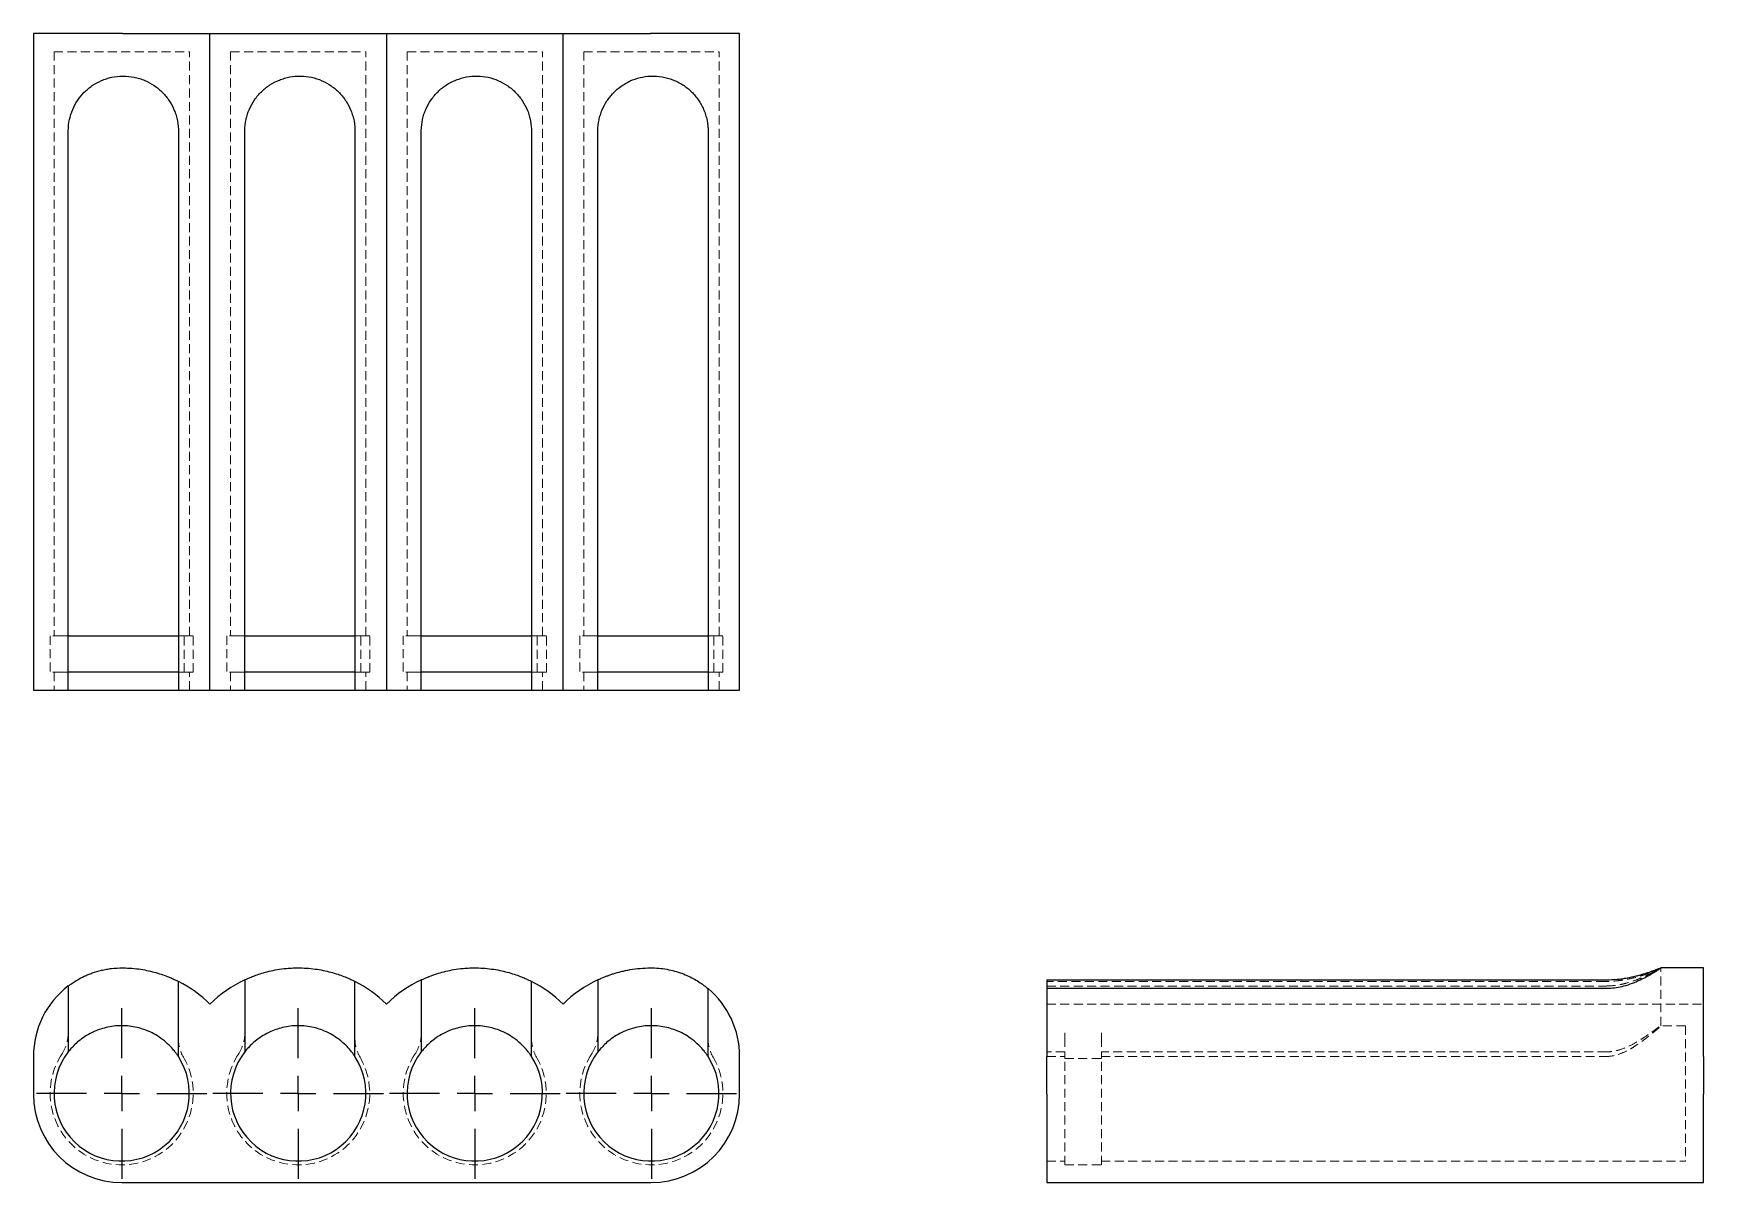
# Model space of a CAD drawing. Header units: millimetres. Extents: x 33 to 269, y 42 to 204.
import ezdxf

# ---------------------------------------------------------------- set-up
doc = ezdxf.new("R2010")
doc.units = ezdxf.units.MM
doc.linetypes.add('HIDDEN', pattern=[1.905, 1.27, -0.635])
doc.layers.add('10', color=7, linetype='Continuous')

# ---------------------------------------------------------------- blocks, each defined once
blk = doc.blocks.new('SW_CENTERMARKSYMBOL_0')
at = {"layer": '10', "color": 0}
for p, q in [((0, 5), (0, 12.08)), ((0, 0), (0, 2.5)), ((-5, 0), (-12.08, 0)), ((0, 0), (-2.5, 0)), ((0, 0), (0, -2.5)), ((0, 0), (2.5, 0)), ((5, 0), (12.08, 0)), ((0, -5), (0, -12.08))]:
    blk.add_line(p, q, dxfattribs=at)
blk = doc.blocks.new('SW_CENTERMARKSYMBOL_1')
at = {"layer": '10', "color": 0}
for p, q in [((0, 5), (0, 12.08)), ((0, 0), (0, 2.5)), ((-5, 0), (-12.08, 0)), ((0, 0), (-2.5, 0)), ((0, 0), (0, -2.5)), ((0, 0), (2.5, 0)), ((5, 0), (12.08, 0)), ((0, -5), (0, -12.08))]:
    blk.add_line(p, q, dxfattribs=at)
blk = doc.blocks.new('SW_CENTERMARKSYMBOL_2')
at = {"layer": '10', "color": 0}
for p, q in [((0, 5), (0, 12.08)), ((0, 0), (0, 2.5)), ((-5, 0), (-12.08, 0)), ((0, 0), (-2.5, 0)), ((0, 0), (0, -2.5)), ((0, 0), (2.5, 0)), ((5, 0), (12.08, 0)), ((0, -5), (0, -12.08))]:
    blk.add_line(p, q, dxfattribs=at)
blk = doc.blocks.new('SW_CENTERMARKSYMBOL_3')
at = {"layer": '10', "color": 0}
for p, q in [((0, 5), (0, 12.08)), ((0, 0), (0, 2.5)), ((-5, 0), (-12.08, 0)), ((0, 0), (-2.5, 0)), ((0, 0), (0, -2.5)), ((0, 0), (2.5, 0)), ((5, 0), (12.08, 0)), ((0, -5), (0, -12.08))]:
    blk.add_line(p, q, dxfattribs=at)

msp = doc.modelspace()

# ---------------------------------------------------------------- linework, layer by layer
at = {"color": 7, "linetype": 'Continuous', "lineweight": 25}
for p, q in [((33, 204.5), (33, 111.5)), ((45.62, 204.5), (33, 204.5)), ((45.62, 204.5), (58, 204.5)), ((58, 111.5), (58, 204.5)), ((58, 204.5), (83, 204.5)), ((83, 204.5), (83, 111.5)), ((83, 204.5), (108, 204.5)), ((108, 111.5), (108, 204.5)), ((108, 204.5), (120.38, 204.5)), ((133, 204.5), (120.38, 204.5)), ((133, 111.5), (133, 204.5)), ((37.93, 111.5), (37.93, 190.76)), ((53.53, 190.55), (53.53, 111.5)), ((62.93, 111.5), (62.93, 190.76)), ((78.53, 190.55), (78.53, 111.5)), ((87.93, 111.5), (87.93, 190.76)), ((103.53, 190.55), (103.53, 111.5)), ((112.93, 111.5), (112.93, 190.76)), ((128.53, 190.55), (128.53, 111.5)), ((37.93, 119.22), (53.53, 119.22)), ((62.93, 119.22), (78.53, 119.22)), ((87.93, 119.22), (103.53, 119.22)), ((112.93, 119.22), (128.53, 119.22)), ((53.53, 114.05), (37.93, 114.05)), ((78.53, 114.05), (62.93, 114.05)), ((103.53, 114.05), (87.93, 114.05)), ((128.53, 114.05), (112.93, 114.05)), ((33, 111.5), (37.93, 111.5)), ((37.93, 111.5), (53.53, 111.5)), ((53.53, 111.5), (58, 111.5)), ((58, 111.5), (62.93, 111.5)), ((62.93, 111.5), (78.53, 111.5)), ((78.53, 111.5), (83, 111.5)), ((83, 111.5), (87.93, 111.5)), ((87.93, 111.5), (103.53, 111.5)), ((103.53, 111.5), (108, 111.5)), ((108, 111.5), (112.93, 111.5)), ((112.93, 111.5), (128.53, 111.5)), ((128.53, 111.5), (133, 111.5)), ((269.5, 72.2), (263.44, 72.2)), ((269.5, 72.2), (263.45, 72.2)), ((269.5, 59.67), (269.5, 72.2)), ((269.5, 72.2), (269.5, 72.2)), ((37.93, 69.63), (37.93, 60.3)), ((53.53, 59.65), (53.53, 70.28)), ((62.93, 70.51), (62.93, 60.3)), ((78.53, 59.65), (78.53, 70.28)), ((87.93, 70.51), (87.93, 60.3)), ((103.53, 59.65), (103.53, 70.28)), ((112.93, 70.51), (112.93, 60.3)), ((128.53, 59.65), (128.53, 69.26)), ((176.5, 70.51), (255.76, 70.51)), ((176.5, 70.51), (176.5, 69.26)), ((176.5, 69.26), (176.5, 59.67)), ((255.55, 69.26), (176.5, 69.26)), ((33, 59.67), (33, 54.33)), ((133, 54.33), (133, 59.67)), ((176.5, 54.33), (176.5, 59.67)), ((269.5, 59.67), (269.5, 54.33)), ((176.5, 54.33), (176.5, 41.8)), ((269.5, 41.8), (269.5, 54.33)), ((45.53, 41.8), (120.47, 41.8)), ((176.5, 41.8), (269.5, 41.8))]:
    msp.add_line(p, q, dxfattribs=at)
at = {"color": 7, "linetype": 'HIDDEN', "lineweight": 18}
for p, q in [((35.92, 201.91), (55.08, 201.91)), ((35.92, 201.91), (35.92, 119.22)), ((55.08, 119.22), (55.08, 201.91)), ((60.92, 201.91), (80.08, 201.91)), ((60.92, 201.91), (60.92, 119.22)), ((80.08, 119.22), (80.08, 201.91)), ((85.92, 201.91), (105.08, 201.91)), ((85.92, 201.91), (85.92, 119.22)), ((105.08, 119.22), (105.08, 201.91)), ((110.92, 201.91), (130.08, 201.91)), ((110.92, 201.91), (110.92, 119.22)), ((130.08, 119.22), (130.08, 201.91)), ((37.02, 119.22), (35.37, 119.22)), ((35.37, 119.22), (35.37, 114.05)), ((37.02, 119.22), (37.93, 119.22)), ((53.53, 119.22), (54.34, 119.22)), ((54.34, 114.05), (54.34, 119.22)), ((55.63, 119.22), (54.34, 119.22)), ((55.63, 114.05), (55.63, 119.22)), ((62.02, 119.22), (60.37, 119.22)), ((60.37, 119.22), (60.37, 114.05)), ((62.02, 119.22), (62.93, 119.22)), ((78.53, 119.22), (79.34, 119.22)), ((79.34, 114.05), (79.34, 119.22)), ((80.63, 119.22), (79.34, 119.22)), ((80.63, 114.05), (80.63, 119.22)), ((87.02, 119.22), (85.37, 119.22)), ((85.37, 119.22), (85.37, 114.05)), ((87.02, 119.22), (87.93, 119.22)), ((103.53, 119.22), (104.34, 119.22)), ((104.34, 114.05), (104.34, 119.22)), ((105.63, 119.22), (104.34, 119.22)), ((105.63, 114.05), (105.63, 119.22)), ((112.02, 119.22), (110.37, 119.22)), ((110.37, 119.22), (110.37, 114.05)), ((112.02, 119.22), (112.93, 119.22)), ((128.53, 119.22), (129.34, 119.22)), ((129.34, 114.05), (129.34, 119.22)), ((130.63, 119.22), (129.34, 119.22)), ((130.63, 114.05), (130.63, 119.22)), ((37.02, 114.05), (35.37, 114.05)), ((35.92, 114.05), (35.92, 111.5)), ((37.93, 114.05), (37.02, 114.05)), ((53.53, 114.05), (54.34, 114.05)), ((55.63, 114.05), (54.34, 114.05)), ((55.08, 111.5), (55.08, 114.05)), ((62.02, 114.05), (60.37, 114.05)), ((60.92, 114.05), (60.92, 111.5)), ((62.93, 114.05), (62.02, 114.05)), ((78.53, 114.05), (79.34, 114.05)), ((80.63, 114.05), (79.34, 114.05)), ((80.08, 111.5), (80.08, 114.05)), ((87.02, 114.05), (85.37, 114.05)), ((85.92, 114.05), (85.92, 111.5)), ((87.93, 114.05), (87.02, 114.05)), ((103.53, 114.05), (104.34, 114.05)), ((105.63, 114.05), (104.34, 114.05)), ((105.08, 111.5), (105.08, 114.05)), ((112.02, 114.05), (110.37, 114.05)), ((110.92, 114.05), (110.92, 111.5)), ((112.93, 114.05), (112.02, 114.05)), ((128.53, 114.05), (129.34, 114.05)), ((130.63, 114.05), (129.34, 114.05)), ((130.08, 111.5), (130.08, 114.05)), ((263.46, 64), (263.46, 72.2)), ((53.53, 59.66), (53.53, 70.29)), ((78.53, 59.66), (78.53, 70.29)), ((103.53, 59.66), (103.53, 70.29)), ((128.53, 59.66), (128.53, 69.27)), ((255.55, 70.28), (176.5, 70.28)), ((176.5, 69.63), (255.76, 69.63)), ((176.5, 67.06), (269.5, 67.06)), ((266.91, 64.01), (263.44, 64.01)), ((263.46, 64), (263.44, 64)), ((263.46, 64), (263.44, 64)), ((263.46, 64), (263.44, 64)), ((266.91, 64.01), (266.91, 54.43)), ((179.05, 62.27), (179.05, 63.02)), ((179.05, 62.27), (179.05, 59.37)), ((184.22, 63.02), (184.22, 62.27)), ((184.22, 62.27), (184.22, 59.37)), ((179.05, 60.3), (176.5, 60.3)), ((176.5, 59.65), (179.05, 59.65)), ((179.05, 59.37), (184.22, 59.37)), ((179.05, 44.3), (179.05, 59.37)), ((255.76, 60.3), (184.22, 60.3)), ((184.22, 59.65), (255.55, 59.65)), ((184.22, 44.3), (184.22, 59.37)), ((266.91, 54.43), (266.91, 44.85)), ((176.5, 44.85), (179.05, 44.85)), ((179.05, 44.3), (184.22, 44.3)), ((184.22, 44.85), (266.91, 44.85))]:
    msp.add_line(p, q, dxfattribs=at)
at = {"color": 7, "linetype": 'Continuous', "lineweight": 25}
for centre, radius, start, end in [((45.53, 59.67), 12.53, 127.3289, 180), ((45.5, 54.43), 17.77, 45.2976, 63.1457), ((70.5, 54.43), 17.77, 115.201, 134.7024), ((70.5, 54.43), 17.77, 45.2976, 63.1457), ((95.5, 54.43), 17.77, 115.201, 134.7024), ((95.5, 54.43), 17.77, 45.2976, 63.1457), ((120.5, 54.43), 17.77, 115.201, 134.7024), ((120.47, 59.67), 12.53, 0, 49.973), ((45.5, 54.43), 9.58, 142.2055, 33.0356), ((70.5, 54.43), 9.58, 142.2055, 33.0356), ((95.5, 54.43), 9.58, 142.2055, 33.0356), ((120.5, 54.43), 9.58, 142.2055, 33.0356), ((45.53, 54.33), 12.53, 180, 270), ((120.47, 54.33), 12.53, 270, 0)]:
    msp.add_arc(centre, radius, start, end, dxfattribs=at)
at = {"color": 7, "linetype": 'HIDDEN', "lineweight": 18}
for centre, radius, start, end in [((32.36, 63.02), 5.57, 326.8138, 0), ((59.1, 62.27), 5.57, 180, 211.3792), ((57.36, 63.02), 5.57, 326.8138, 0), ((84.1, 62.27), 5.57, 180, 211.3792), ((82.36, 63.02), 5.57, 326.8138, 0), ((109.1, 62.27), 5.57, 180, 211.3792), ((107.36, 63.02), 5.57, 326.8138, 0), ((134.1, 62.27), 5.57, 180, 211.3792), ((45.5, 54.43), 10.13, 146.8138, 29.1759), ((70.5, 54.43), 10.13, 146.8138, 29.1759), ((95.5, 54.43), 10.13, 146.8138, 29.1759), ((120.5, 54.43), 10.13, 146.8138, 29.1759)]:
    msp.add_arc(centre, radius, start, end, dxfattribs=at)
at = {"color": 7, "linetype": 'Continuous', "lineweight": 25}
for points, knots in [([(37.93, 190.76), (37.94, 191.28), (38, 191.79), (38.21, 192.78), (38.37, 193.27), (38.76, 194.19), (38.99, 194.62), (39.55, 195.43), (39.86, 195.81), (40.37, 196.33), (40.55, 196.49), (40.93, 196.81), (41.13, 196.96), (41.74, 197.38), (42.17, 197.62), (42.86, 197.91), (43.1, 198), (43.58, 198.16), (43.83, 198.23), (44.58, 198.39), (45.09, 198.45), (45.62, 198.46)], [0, 0, 0, 0, 0.125, 0.125, 0.25, 0.25, 0.375, 0.375, 0.5, 0.5, 0.5625, 0.5625, 0.625, 0.625, 0.75, 0.75, 0.8125, 0.8125, 0.875, 0.875, 1, 1, 1, 1]), ([(45.73, 198.46), (46.26, 198.46), (46.77, 198.4), (47.54, 198.25), (47.79, 198.19), (48.28, 198.03), (48.53, 197.94), (49.24, 197.64), (49.69, 197.4), (50.32, 196.97), (50.53, 196.81), (50.92, 196.49), (51.11, 196.31), (51.46, 195.95), (51.63, 195.77), (51.95, 195.37), (52.1, 195.16), (52.52, 194.52), (52.76, 194.07), (53.05, 193.36), (53.13, 193.12), (53.28, 192.62), (53.34, 192.36), (53.49, 191.6), (53.53, 191.08), (53.53, 190.55)], [0, 0, 0, 0, 0.125, 0.125, 0.1875, 0.1875, 0.25, 0.25, 0.375, 0.375, 0.4375, 0.4375, 0.5, 0.5, 0.5625, 0.5625, 0.625, 0.625, 0.75, 0.75, 0.8125, 0.8125, 0.875, 0.875, 1, 1, 1, 1]), ([(62.93, 190.76), (62.94, 191.29), (63, 191.8), (63.16, 192.55), (63.23, 192.8), (63.38, 193.29), (63.48, 193.53), (63.78, 194.23), (64.02, 194.67), (64.46, 195.3), (64.61, 195.5), (64.94, 195.89), (65.11, 196.07), (65.65, 196.6), (66.05, 196.92), (66.9, 197.47), (67.35, 197.71), (68.06, 197.99), (68.3, 198.07), (68.8, 198.22), (69.05, 198.28), (69.82, 198.42), (70.34, 198.46), (71.38, 198.45), (71.89, 198.39), (72.89, 198.17), (73.38, 198.01), (74.32, 197.6), (74.76, 197.36), (75.38, 196.92), (75.58, 196.77), (75.97, 196.44), (76.15, 196.27), (76.5, 195.91), (76.67, 195.72), (76.98, 195.33), (77.13, 195.12), (77.54, 194.49), (77.78, 194.04), (78.06, 193.34), (78.14, 193.09), (78.29, 192.6), (78.35, 192.35), (78.49, 191.59), (78.53, 191.07), (78.53, 190.55)], [0, 0, 0, 0, 0.0625, 0.0625, 0.09375, 0.09375, 0.125, 0.125, 0.1875, 0.1875, 0.21875, 0.21875, 0.25, 0.25, 0.3125, 0.3125, 0.375, 0.375, 0.40625, 0.40625, 0.4375, 0.4375, 0.5, 0.5, 0.5625, 0.5625, 0.625, 0.625, 0.6875, 0.6875, 0.71875, 0.71875, 0.75, 0.75, 0.78125, 0.78125, 0.8125, 0.8125, 0.875, 0.875, 0.90625, 0.90625, 0.9375, 0.9375, 1, 1, 1, 1]), ([(87.93, 190.76), (87.94, 191.29), (88, 191.8), (88.16, 192.55), (88.23, 192.8), (88.38, 193.29), (88.48, 193.53), (88.78, 194.23), (89.02, 194.67), (89.46, 195.3), (89.61, 195.5), (89.94, 195.89), (90.11, 196.07), (90.65, 196.6), (91.05, 196.92), (91.9, 197.47), (92.35, 197.71), (93.06, 197.99), (93.3, 198.07), (93.8, 198.22), (94.05, 198.28), (94.82, 198.42), (95.34, 198.46), (96.38, 198.45), (96.89, 198.39), (97.89, 198.17), (98.38, 198.01), (99.32, 197.6), (99.76, 197.36), (100.38, 196.92), (100.58, 196.77), (100.97, 196.44), (101.15, 196.27), (101.5, 195.91), (101.67, 195.72), (101.98, 195.33), (102.13, 195.12), (102.54, 194.49), (102.78, 194.04), (103.06, 193.34), (103.14, 193.09), (103.29, 192.6), (103.35, 192.35), (103.49, 191.59), (103.53, 191.07), (103.53, 190.55)], [0, 0, 0, 0, 0.0625, 0.0625, 0.09375, 0.09375, 0.125, 0.125, 0.1875, 0.1875, 0.21875, 0.21875, 0.25, 0.25, 0.3125, 0.3125, 0.375, 0.375, 0.40625, 0.40625, 0.4375, 0.4375, 0.5, 0.5, 0.5625, 0.5625, 0.625, 0.625, 0.6875, 0.6875, 0.71875, 0.71875, 0.75, 0.75, 0.78125, 0.78125, 0.8125, 0.8125, 0.875, 0.875, 0.90625, 0.90625, 0.9375, 0.9375, 1, 1, 1, 1]), ([(112.93, 190.76), (112.94, 191.27), (112.99, 191.76), (113.14, 192.48), (113.21, 192.72), (113.35, 193.19), (113.44, 193.43), (113.72, 194.11), (113.95, 194.54), (114.35, 195.15), (114.49, 195.35), (114.8, 195.73), (114.96, 195.91), (115.47, 196.43), (115.83, 196.75), (116.43, 197.17), (116.64, 197.3), (117.07, 197.55), (117.28, 197.66), (117.95, 197.96), (118.42, 198.12), (119.39, 198.36), (119.88, 198.43), (120.38, 198.45)], [0, 0, 0, 0, 0.125, 0.125, 0.1875, 0.1875, 0.25, 0.25, 0.375, 0.375, 0.4375, 0.4375, 0.5, 0.5, 0.625, 0.625, 0.6875, 0.6875, 0.75, 0.75, 0.875, 0.875, 1, 1, 1, 1]), ([(120.38, 198.45), (120.94, 198.47), (121.48, 198.44), (122.28, 198.31), (122.54, 198.25), (123.06, 198.1), (123.32, 198.02), (123.81, 197.83), (124.05, 197.72), (124.52, 197.48), (124.75, 197.35), (125.41, 196.92), (125.81, 196.6), (126.54, 195.89), (126.87, 195.49), (127.45, 194.64), (127.7, 194.19), (128.01, 193.47), (128.1, 193.21), (128.26, 192.71), (128.33, 192.45), (128.48, 191.65), (128.54, 191.1), (128.53, 190.55)], [0, 0, 0, 0, 0.125, 0.125, 0.1875, 0.1875, 0.25, 0.25, 0.3125, 0.3125, 0.375, 0.375, 0.5, 0.5, 0.625, 0.625, 0.75, 0.75, 0.8125, 0.8125, 0.875, 0.875, 1, 1, 1, 1]), ([(37.93, 69.63), (37.94, 69.64), (38, 69.68), (38.21, 69.84), (38.37, 69.95), (38.76, 70.21), (38.99, 70.36), (39.55, 70.68), (39.86, 70.85), (40.37, 71.09), (40.55, 71.17), (40.93, 71.33), (41.13, 71.4), (41.74, 71.62), (42.17, 71.75), (42.86, 71.91), (43.1, 71.96), (43.58, 72.05), (43.83, 72.09), (44.58, 72.17), (45.09, 72.2), (45.62, 72.2)], [0, 0, 0, 0, 0.125, 0.125, 0.25, 0.25, 0.375, 0.375, 0.5, 0.5, 0.5625, 0.5625, 0.625, 0.625, 0.75, 0.75, 0.8125, 0.8125, 0.875, 0.875, 1, 1, 1, 1]), ([(45.73, 72.2), (46.14, 72.19), (46.98, 72.16), (48.19, 72.01), (49.33, 71.79), (50.39, 71.53), (51.34, 71.22), (52.17, 70.91), (52.84, 70.62), (53.27, 70.41), (53.49, 70.3), (53.51, 70.29), (53.52, 70.29)], [0, 0, 0, 0, 0.09935, 0.201746, 0.301054, 0.40298, 0.507519, 0.614777, 0.724746, 0.838273, 0.922607, 1, 1, 1, 1]), ([(62.93, 70.51), (62.96, 70.52), (63.01, 70.54), (63.33, 70.69), (63.82, 70.9), (64.49, 71.16), (65.34, 71.45), (66.37, 71.72), (67.54, 71.97), (68.7, 72.12), (69.78, 72.19), (70.82, 72.21), (71.98, 72.15), (73.19, 72.01), (74.33, 71.79), (75.39, 71.53), (76.34, 71.22), (77.17, 70.91), (77.84, 70.62), (78.27, 70.41), (78.49, 70.3), (78.51, 70.29), (78.52, 70.29)], [0, 0, 0, 0, 0.049871, 0.101291, 0.151135, 0.202273, 0.255106, 0.309356, 0.364052, 0.420537, 0.45855, 0.497227, 0.547178, 0.59866, 0.648589, 0.699835, 0.752394, 0.806321, 0.86161, 0.918688, 0.961089, 1, 1, 1, 1]), ([(87.93, 70.51), (87.96, 70.52), (88.01, 70.54), (88.33, 70.69), (88.82, 70.9), (89.49, 71.16), (90.34, 71.45), (91.37, 71.72), (92.54, 71.97), (93.7, 72.12), (94.78, 72.19), (95.82, 72.21), (96.98, 72.15), (98.19, 72.01), (99.33, 71.79), (100.39, 71.53), (101.34, 71.22), (102.17, 70.91), (102.84, 70.62), (103.27, 70.41), (103.49, 70.3), (103.51, 70.29), (103.52, 70.29)], [0, 0, 0, 0, 0.049871, 0.101291, 0.151135, 0.202273, 0.255106, 0.309356, 0.364052, 0.420537, 0.45855, 0.497227, 0.547178, 0.59866, 0.648589, 0.699835, 0.752394, 0.806321, 0.86161, 0.918688, 0.961089, 1, 1, 1, 1]), ([(112.93, 70.51), (112.94, 70.51), (112.99, 70.54), (113.14, 70.61), (113.21, 70.63), (113.35, 70.7), (113.44, 70.74), (113.72, 70.86), (113.95, 70.95), (114.35, 71.1), (114.49, 71.16), (114.8, 71.26), (114.96, 71.32), (115.47, 71.48), (115.83, 71.58), (116.43, 71.73), (116.64, 71.78), (117.07, 71.87), (117.28, 71.91), (117.95, 72.02), (118.42, 72.08), (119.39, 72.17), (119.88, 72.2), (120.38, 72.2)], [0, 0, 0, 0, 0.125, 0.125, 0.1875, 0.1875, 0.25, 0.25, 0.375, 0.375, 0.4375, 0.4375, 0.5, 0.5, 0.625, 0.625, 0.6875, 0.6875, 0.75, 0.75, 0.875, 0.875, 1, 1, 1, 1]), ([(120.38, 72.2), (120.77, 72.19), (121.56, 72.18), (122.71, 72.01), (123.81, 71.76), (124.84, 71.43), (125.79, 71.03), (126.68, 70.57), (127.45, 70.09), (128.01, 69.68), (128.35, 69.41), (128.51, 69.28), (128.52, 69.27), (128.52, 69.27)], [0, 0, 0, 0, 0.089407, 0.181653, 0.271008, 0.362639, 0.458792, 0.557074, 0.667062, 0.780334, 0.862625, 0.947103, 1, 1, 1, 1]), ([(263.45, 72.2), (263.45, 72.19), (263.45, 72.17), (263.23, 72.01), (262.85, 71.76), (262.32, 71.43), (261.63, 71.03), (260.76, 70.57), (259.7, 70.09), (258.56, 69.68), (257.42, 69.41), (256.45, 69.28), (255.82, 69.27), (255.55, 69.26)], [0, 0, 0, 0, 0.082957, 0.175001, 0.26416, 0.355589, 0.45153, 0.549596, 0.659343, 0.772366, 0.854476, 0.938768, 1, 1, 1, 1]), ([(255.76, 70.51), (256.27, 70.51), (256.76, 70.54), (257.48, 70.61), (257.72, 70.63), (258.19, 70.7), (258.43, 70.74), (259.11, 70.86), (259.54, 70.95), (260.15, 71.1), (260.35, 71.16), (260.73, 71.26), (260.91, 71.32), (261.43, 71.48), (261.75, 71.58), (262.17, 71.73), (262.3, 71.78), (262.55, 71.87), (262.66, 71.91), (262.96, 72.02), (263.12, 72.08), (263.36, 72.17), (263.43, 72.2), (263.45, 72.2)], [0, 0, 0, 0, 0.125, 0.125, 0.1875, 0.1875, 0.25, 0.25, 0.375, 0.375, 0.4375, 0.4375, 0.5, 0.5, 0.625, 0.625, 0.6875, 0.6875, 0.75, 0.75, 0.875, 0.875, 1, 1, 1, 1]), ([(53.52, 59.66), (53.52, 59.66), (53.51, 59.68), (53.39, 59.86), (53.15, 60.2), (52.71, 60.74), (52.04, 61.46), (51.12, 62.21), (50.08, 62.87), (49.04, 63.35), (47.96, 63.71), (46.87, 63.93), (45.75, 64.02), (44.62, 63.99), (43.55, 63.83), (42.53, 63.55), (41.51, 63.16), (40.5, 62.63), (39.58, 61.98), (38.84, 61.33), (38.35, 60.81), (38.08, 60.48), (37.96, 60.33), (37.94, 60.31), (37.93, 60.3)], [0, 0, 0, 0, 0.026065, 0.057377, 0.098945, 0.141644, 0.204938, 0.270035, 0.322323, 0.375969, 0.418283, 0.461747, 0.506122, 0.54822, 0.591723, 0.633789, 0.676901, 0.733188, 0.791096, 0.848269, 0.90705, 0.942467, 0.97877, 1, 1, 1, 1]), ([(78.52, 59.66), (78.52, 59.66), (78.51, 59.68), (78.39, 59.86), (78.15, 60.2), (77.71, 60.74), (77.04, 61.46), (76.12, 62.21), (75.08, 62.87), (74.04, 63.35), (72.96, 63.71), (71.87, 63.93), (70.75, 64.02), (69.62, 63.99), (68.55, 63.83), (67.53, 63.55), (66.51, 63.16), (65.5, 62.63), (64.58, 61.98), (63.84, 61.33), (63.35, 60.81), (63.08, 60.48), (62.96, 60.33), (62.94, 60.31), (62.93, 60.3)], [0, 0, 0, 0, 0.026065, 0.057377, 0.098945, 0.141644, 0.204938, 0.270035, 0.322323, 0.375969, 0.418283, 0.461747, 0.506122, 0.54822, 0.591723, 0.633789, 0.676901, 0.733188, 0.791096, 0.848269, 0.90705, 0.942467, 0.97877, 1, 1, 1, 1]), ([(103.52, 59.66), (103.52, 59.66), (103.51, 59.68), (103.39, 59.86), (103.15, 60.2), (102.71, 60.74), (102.04, 61.46), (101.12, 62.21), (100.08, 62.87), (99.04, 63.35), (97.96, 63.71), (96.87, 63.93), (95.75, 64.02), (94.62, 63.99), (93.55, 63.83), (92.53, 63.55), (91.51, 63.16), (90.5, 62.63), (89.58, 61.98), (88.84, 61.33), (88.35, 60.81), (88.08, 60.48), (87.96, 60.33), (87.94, 60.31), (87.93, 60.3)], [0, 0, 0, 0, 0.026065, 0.057377, 0.098945, 0.141644, 0.204938, 0.270035, 0.322323, 0.375969, 0.418283, 0.461747, 0.506122, 0.54822, 0.591723, 0.633789, 0.676901, 0.733188, 0.791096, 0.848269, 0.90705, 0.942467, 0.97877, 1, 1, 1, 1]), ([(128.52, 59.66), (128.52, 59.66), (128.51, 59.68), (128.39, 59.86), (128.15, 60.2), (127.71, 60.74), (127.04, 61.46), (126.12, 62.21), (125.08, 62.87), (124.04, 63.35), (122.96, 63.71), (121.87, 63.93), (120.75, 64.02), (119.62, 63.99), (118.55, 63.83), (117.53, 63.55), (116.51, 63.16), (115.5, 62.63), (114.58, 61.98), (113.84, 61.33), (113.35, 60.81), (113.08, 60.48), (112.96, 60.33), (112.94, 60.31), (112.93, 60.3)], [0, 0, 0, 0, 0.026065, 0.057377, 0.098945, 0.141644, 0.204938, 0.270035, 0.322323, 0.375969, 0.418283, 0.461747, 0.506122, 0.54822, 0.591723, 0.633789, 0.676901, 0.733188, 0.791096, 0.848269, 0.90705, 0.942467, 0.97877, 1, 1, 1, 1])]:
    msp.add_open_spline(points, degree=3, knots=knots, dxfattribs=at)
for points in [[(45.62, 198.46), (45.65, 198.46), (45.69, 198.46), (45.73, 198.46)], [(45.62, 72.2), (45.65, 72.2), (45.69, 72.2), (45.73, 72.2)]]:
    msp.add_open_spline(points, degree=3, dxfattribs=at)
at = {"color": 7, "linetype": 'HIDDEN', "lineweight": 18}
for points, knots in [([(263.46, 72.2), (263.46, 72.19), (263.4, 72.16), (263.25, 72.09), (263.19, 72.05), (263.03, 71.98), (262.94, 71.94), (262.64, 71.81), (262.4, 71.71), (261.97, 71.53), (261.81, 71.48), (261.49, 71.36), (261.31, 71.29), (260.95, 71.17), (260.77, 71.11), (260.37, 70.99), (260.16, 70.93), (259.52, 70.76), (259.07, 70.65), (258.36, 70.52), (258.12, 70.48), (257.62, 70.41), (257.36, 70.38), (256.6, 70.3), (256.08, 70.28), (255.55, 70.28)], [0, 0, 0, 0, 0.125, 0.125, 0.1875, 0.1875, 0.25, 0.25, 0.375, 0.375, 0.4375, 0.4375, 0.5, 0.5, 0.5625, 0.5625, 0.625, 0.625, 0.75, 0.75, 0.8125, 0.8125, 0.875, 0.875, 1, 1, 1, 1]), ([(255.76, 69.63), (256.24, 69.64), (256.7, 69.68), (257.39, 69.77), (257.61, 69.81), (258.06, 69.91), (258.28, 69.96), (258.92, 70.13), (259.32, 70.26), (260.09, 70.54), (260.46, 70.69), (261.13, 70.99), (261.44, 71.14), (261.87, 71.35), (262, 71.42), (262.25, 71.56), (262.37, 71.62), (262.7, 71.8), (262.89, 71.9), (263.11, 72.02), (263.18, 72.06), (263.29, 72.12), (263.34, 72.15), (263.37, 72.16)], [0, 0, 0, 0, 0.125, 0.125, 0.1875, 0.1875, 0.25, 0.25, 0.375, 0.375, 0.5, 0.5, 0.625, 0.625, 0.6875, 0.6875, 0.75, 0.75, 0.875, 0.875, 0.9375, 0.9375, 1, 1, 1, 1]), ([(255.55, 59.65), (256.1, 59.64), (256.63, 59.72), (257.67, 60.01), (258.15, 60.22), (258.84, 60.56), (259.06, 60.68), (259.49, 60.93), (259.69, 61.06), (260.29, 61.45), (260.66, 61.71), (261.18, 62.1), (261.35, 62.22), (261.67, 62.47), (261.82, 62.59), (262.26, 62.94), (262.51, 63.15), (262.94, 63.52), (263.12, 63.67), (263.37, 63.9), (263.44, 63.97), (263.46, 64.01), (263.45, 64.01), (263.41, 63.99), (263.38, 63.97), (263.23, 63.87), (263.08, 63.76), (262.78, 63.54), (262.68, 63.46), (262.43, 63.29), (262.3, 63.2), (261.88, 62.9), (261.57, 62.68), (261.06, 62.34), (260.88, 62.22), (260.5, 61.99), (260.31, 61.87), (259.71, 61.51), (259.28, 61.28), (258.37, 60.86), (257.88, 60.67), (257.11, 60.46), (256.85, 60.41), (256.31, 60.33), (256.04, 60.3), (255.76, 60.3)], [0, 0, 0, 0, 0.0625, 0.0625, 0.125, 0.125, 0.15625, 0.15625, 0.1875, 0.1875, 0.25, 0.25, 0.28125, 0.28125, 0.3125, 0.3125, 0.375, 0.375, 0.4375, 0.4375, 0.5, 0.5, 0.53125, 0.53125, 0.5625, 0.5625, 0.625, 0.625, 0.65625, 0.65625, 0.6875, 0.6875, 0.75, 0.75, 0.78125, 0.78125, 0.8125, 0.8125, 0.875, 0.875, 0.9375, 0.9375, 0.96875, 0.96875, 1, 1, 1, 1])]:
    msp.add_open_spline(points, degree=3, knots=knots, dxfattribs=at)

# ---------------------------------------------------------------- block references
at = {"layer": '10'}
for name, p in [('SW_CENTERMARKSYMBOL_2', (45.5, 54.43)), ('SW_CENTERMARKSYMBOL_3', (70.5, 54.43)), ('SW_CENTERMARKSYMBOL_0', (95.5, 54.43)), ('SW_CENTERMARKSYMBOL_1', (120.5, 54.43))]:
    msp.add_blockref(name, p, dxfattribs=at)

doc.saveas('drawing.dxf')
